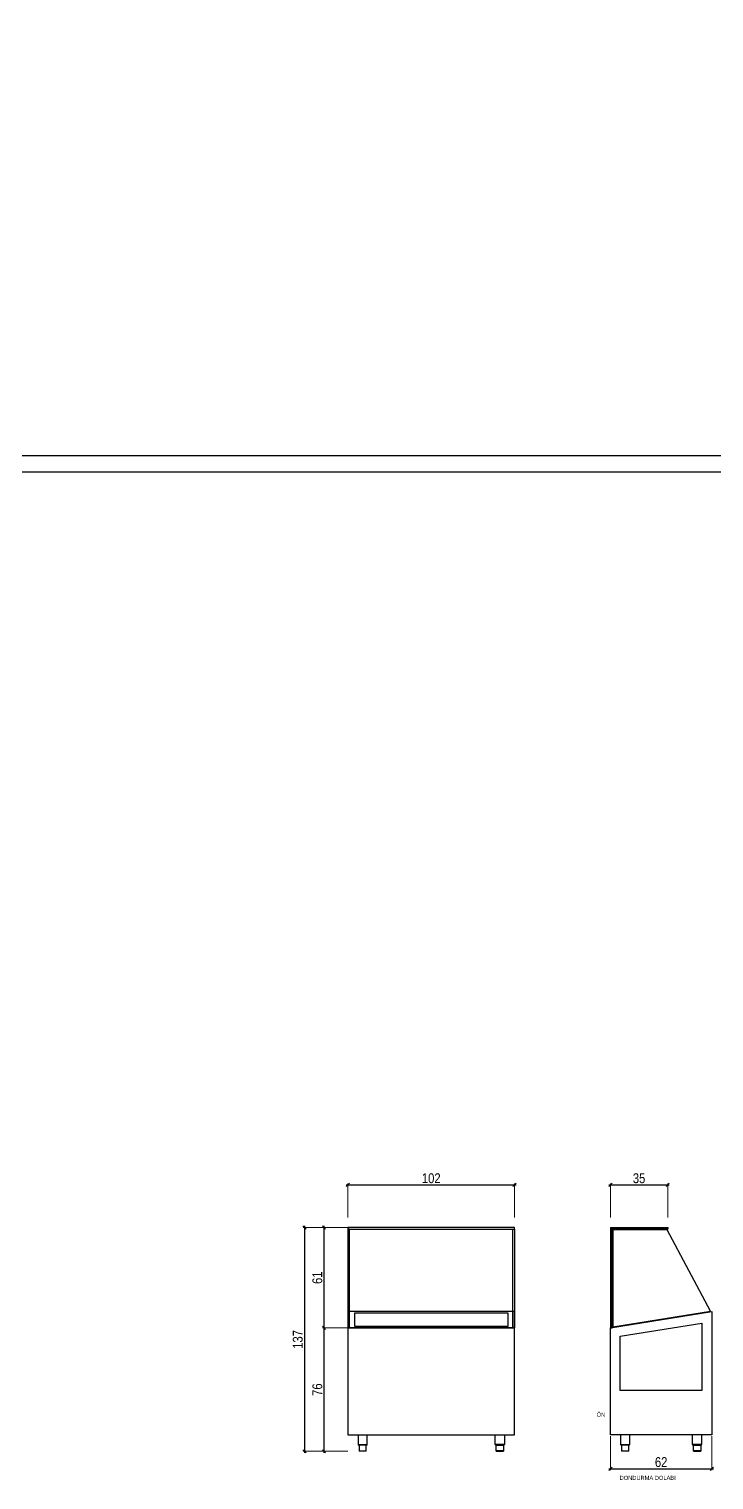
# Model space of a CAD drawing. Header units: millimetres. Extents: x 106699 to 122058, y 158555 to 162844.
# Drawn here: x 113166 to 113585, y 158595 to 159483 of the extents above; entities that cross this region are included whole.
import ezdxf

# ---------------------------------------------------------------- set-up
doc = ezdxf.new("R2010")
doc.units = ezdxf.units.MM
doc.linetypes.add('DASHED2', pattern=[0.375, 0.25, -0.125])
doc.layers.add('Basamento', color=3, linetype='Continuous')
doc.layers.add('cam', color=140, linetype='Continuous', lineweight=30)
doc.styles.add('BE', font='ARIALN.TTF')
doc.styles.get("Standard").update_dxf_attribs({"font": 'arial.ttf'})
doc.dimstyles.new('BE-20', dxfattribs={"dimscale": 20, "dimtxt": 0.3, "dimasz": 0.1, "dimexe": 0.05, "dimexo": 0, "dimgap": 0.05, "dimtad": 1, "dimdec": 0, "dimdsep": 46, "dimtxsty": 'BE', "dimblk": 'OBLIQUE', "dimcen": 1, "dimdle": 0.05, "dimclrd": 256, "dimclre": 256, "dimclrt": 256, "dimadec": 0, "dimazin": 2, "dimtm": 1e-09, "dimtfac": 1, "dimtdec": 0, "dimtix": 1, "dimtmove": 2, "dimatfit": 2, "dimldrblk": 'DOT', "dimfxl": 1, "dimfxlon": 1, "dimtolj": 1, "dimlwd": -1, "dimlwe": 0, "dimarcsym": 0})

# ---------------------------------------------------------------- blocks, each defined once
blk = doc.blocks.new('_Oblique')
at = {"color": 0, "linetype": 'ByBlock', "lineweight": -2}
blk.add_line((-0.5, -0.5), (0.5, 0.5), dxfattribs=at)
blk = doc.blocks.new('*D499')
at = {"linetype": 'DASHED2', "lineweight": 0, "transparency": 16777216}
for p, q in [((113361.32, 158749.29), (113345.67, 158749.29)), ((113361.32, 158687.81), (113345.67, 158687.81))]:
    blk.add_line(p, q, dxfattribs=at)
at = {"transparency": 16777216}
blk.add_line((113346.67, 158750.29), (113346.67, 158686.81), dxfattribs=at)
at = {"layer": 'Defpoints', "color": 0, "transparency": 16777216}
for p in [(113361.32, 158749.29, -0.14), (113346.67, 158687.81), (113361.32, 158687.81, -0.14)]:
    blk.add_point(p, dxfattribs=at)
at = {"transparency": 16777216, "xscale": 2, "yscale": 2, "zscale": 2}
for p, rotation in [((113346.67, 158749.29), 90), ((113346.67, 158687.81), 270)]:
    blk.add_blockref('_Oblique', p, dxfattribs=dict(at, rotation=rotation))
at = {"transparency": 16777216, "insert": (113342.61, 158718.55), "char_height": 6, "attachment_point": 5, "rotation": 90, "style": 'BE'}
blk.add_mtext('\\A1;61', dxfattribs=at)
blk = doc.blocks.new('_Dot')
at = {"color": 0, "linetype": 'ByBlock', "lineweight": -2}
blk.add_line((-0.5, 0), (-1, 0), dxfattribs=at)
at = {"color": 0, "linetype": 'ByBlock', "const_width": 0.5}
blk.add_lwpolyline([(-0.25, 0, 1), (0.25, 0, 1)], format="xyb", close=True, dxfattribs=at)
blk = doc.blocks.new('*D500')
at = {"linetype": 'DASHED2', "lineweight": 0, "transparency": 16777216}
for p, q in [((113361.32, 158687.81), (113345.67, 158687.81)), ((113361.32, 158612.29), (113345.67, 158612.29))]:
    blk.add_line(p, q, dxfattribs=at)
at = {"transparency": 16777216}
blk.add_line((113346.67, 158688.81), (113346.67, 158611.29), dxfattribs=at)
at = {"layer": 'Defpoints', "color": 0, "transparency": 16777216}
for p in [(113361.32, 158687.81, -0.14), (113346.67, 158612.29), (113361.32, 158612.29, -0.14)]:
    blk.add_point(p, dxfattribs=at)
at = {"transparency": 16777216, "xscale": 2, "yscale": 2, "zscale": 2}
for p, rotation in [((113346.67, 158687.81), 90), ((113346.67, 158612.29), 270)]:
    blk.add_blockref('_Oblique', p, dxfattribs=dict(at, rotation=rotation))
at = {"transparency": 16777216, "insert": (113342.61, 158650.05), "char_height": 6, "attachment_point": 5, "rotation": 90, "style": 'BE'}
blk.add_mtext('\\A1;76', dxfattribs=at)
blk = doc.blocks.new('*D501')
at = {"linetype": 'DASHED2', "lineweight": 0, "transparency": 16777216}
for p, q in [((113354.71, 158749.29), (113333.71, 158749.29)), ((113354.71, 158612.29), (113333.71, 158612.29))]:
    blk.add_line(p, q, dxfattribs=at)
at = {"transparency": 16777216}
blk.add_line((113334.71, 158750.29), (113334.71, 158611.29), dxfattribs=at)
at = {"layer": 'Defpoints', "color": 0, "transparency": 16777216}
for p in [(113361.32, 158749.29, -0.14), (113334.71, 158612.29), (113361.32, 158612.29)]:
    blk.add_point(p, dxfattribs=at)
at = {"transparency": 16777216, "xscale": 2, "yscale": 2, "zscale": 2}
for p, rotation in [((113334.71, 158749.29), 90), ((113334.71, 158612.29), 270)]:
    blk.add_blockref('_Oblique', p, dxfattribs=dict(at, rotation=rotation))
at = {"transparency": 16777216, "insert": (113330.64, 158680.79), "char_height": 6, "attachment_point": 5, "rotation": 90, "style": 'BE'}
blk.add_mtext('\\A1;137', dxfattribs=at)
blk = doc.blocks.new('*D502')
at = {"transparency": 16777216}
blk.add_line((113360.32, 158775.37), (113464.32, 158775.37), dxfattribs=at)
at = {"linetype": 'DASHED2', "lineweight": 0, "transparency": 16777216}
for p, q in [((113361.32, 158755.37), (113361.32, 158776.37)), ((113463.32, 158755.37), (113463.32, 158776.37))]:
    blk.add_line(p, q, dxfattribs=at)
at = {"layer": 'Defpoints', "color": 0, "transparency": 16777216}
for p in [(113463.32, 158775.37), (113361.32, 158749.29, -0.14), (113463.32, 158749.29, -0.14)]:
    blk.add_point(p, dxfattribs=at)
at = {"transparency": 16777216, "xscale": 2, "yscale": 2, "zscale": 2, "rotation": 180}
blk.add_blockref('_Oblique', (113361.32, 158775.37), dxfattribs=at)
at = {"transparency": 16777216, "xscale": 2, "yscale": 2, "zscale": 2}
blk.add_blockref('_Oblique', (113463.32, 158775.37), dxfattribs=at)
at = {"transparency": 16777216, "insert": (113412.32, 158779.43), "char_height": 6, "attachment_point": 5, "style": 'BE'}
blk.add_mtext('\\A1;102', dxfattribs=at)
blk = doc.blocks.new('*D503')
at = {"transparency": 16777216}
blk.add_line((113521.05, 158775.37), (113558.05, 158775.37), dxfattribs=at)
at = {"linetype": 'DASHED2', "lineweight": 0, "transparency": 16777216}
for p, q in [((113522.05, 158755.37), (113522.05, 158776.37)), ((113557.05, 158755.37), (113557.05, 158776.37))]:
    blk.add_line(p, q, dxfattribs=at)
at = {"layer": 'Defpoints', "color": 0, "transparency": 16777216}
for p in [(113557.05, 158775.37), (113522.05, 158749.09, -0.14), (113557.05, 158749.29, -0.14)]:
    blk.add_point(p, dxfattribs=at)
at = {"transparency": 16777216, "xscale": 2, "yscale": 2, "zscale": 2, "rotation": 180}
blk.add_blockref('_Oblique', (113522.05, 158775.37), dxfattribs=at)
at = {"transparency": 16777216, "xscale": 2, "yscale": 2, "zscale": 2}
blk.add_blockref('_Oblique', (113557.05, 158775.37), dxfattribs=at)
at = {"transparency": 16777216, "insert": (113539.55, 158779.43), "char_height": 6, "attachment_point": 5, "style": 'BE'}
blk.add_mtext('\\A1;35', dxfattribs=at)
blk = doc.blocks.new('*D504')
at = {"linetype": 'DASHED2', "lineweight": 0, "transparency": 16777216}
for p, q in [((113522.05, 158621.61), (113522.05, 158600.61)), ((113584.05, 158621.61), (113584.05, 158600.61))]:
    blk.add_line(p, q, dxfattribs=at)
at = {"transparency": 16777216}
blk.add_line((113521.05, 158601.61), (113585.05, 158601.61), dxfattribs=at)
at = {"layer": 'Defpoints', "color": 0, "transparency": 16777216}
for p in [(113522.05, 158622.29, -0.14), (113584.05, 158622.29, -0.14), (113584.05, 158601.61)]:
    blk.add_point(p, dxfattribs=at)
at = {"transparency": 16777216, "xscale": 2, "yscale": 2, "zscale": 2, "rotation": 180}
blk.add_blockref('_Oblique', (113522.05, 158601.61), dxfattribs=at)
at = {"transparency": 16777216, "xscale": 2, "yscale": 2, "zscale": 2}
blk.add_blockref('_Oblique', (113584.05, 158601.61), dxfattribs=at)
at = {"transparency": 16777216, "insert": (113553.05, 158605.68), "char_height": 6, "attachment_point": 5, "style": 'BE'}
blk.add_mtext('\\A1;62', dxfattribs=at)

msp = doc.modelspace()

# ---------------------------------------------------------------- linework, layer by layer
for points in [[(111934.78, 159211.93), (114814.78, 159211.93), (114814.78, 161281.93), (111934.78, 161281.93)], [(111944.78, 159221.93), (114804.78, 159221.93), (114804.78, 161271.93), (111944.78, 161271.93)]]:
    msp.add_lwpolyline(points, close=True)
at = {"elevation": -0.14}
for points in [[(113361.32, 158687.81), (113463.32, 158687.81), (113463.32, 158697.81), (113361.32, 158697.81)], [(113365.32, 158688.81), (113459.32, 158688.81), (113459.32, 158696.81), (113365.32, 158696.81)], [(113584.05, 158622.29), (113522.05, 158622.29), (113522.05, 158687.81), (113584.05, 158697.81)], [(113361.32, 158622.29), (113463.32, 158622.29), (113463.32, 158687.81), (113361.32, 158687.81)], [(113578.05, 158649.53), (113528.05, 158649.53), (113528.05, 158682.7), (113578.05, 158690.77)]]:
    msp.add_lwpolyline(points, close=True, dxfattribs=at)
at = {"layer": 'Basamento', "color": 7}
for p, q in [((113367.52, 158622.29, -0.14), (113367.52, 158616.44, -0.14)), ((113367.52, 158616.44, -0.14), (113373.12, 158616.44, -0.14)), ((113367.76, 158616.44, -0.14), (113367.52, 158616.44, -0.14)), ((113372.82, 158616.05, -0.14), (113367.82, 158616.05, -0.14)), ((113368.12, 158616.05, -0.14), (113368.12, 158612.29, -0.14)), ((113372.52, 158612.29, -0.14), (113372.52, 158616.05, -0.14)), ((113373.12, 158616.44, -0.14), (113372.88, 158616.44, -0.14)), ((113373.12, 158616.44, -0.14), (113373.12, 158622.29, -0.14)), ((113451.52, 158616.44, -0.14), (113451.52, 158622.29, -0.14)), ((113457.12, 158616.44, -0.14), (113451.52, 158616.44, -0.14)), ((113451.52, 158616.44, -0.14), (113451.76, 158616.44, -0.14)), ((113451.82, 158616.05, -0.14), (113456.82, 158616.05, -0.14)), ((113452.12, 158612.29, -0.14), (113452.12, 158616.05, -0.14)), ((113456.52, 158616.05, -0.14), (113456.52, 158612.29, -0.14)), ((113456.88, 158616.44, -0.14), (113457.12, 158616.44, -0.14)), ((113457.12, 158622.29, -0.14), (113457.12, 158616.44, -0.14)), ((113528.25, 158622.29, -0.14), (113528.25, 158616.44, -0.14)), ((113528.25, 158616.44, -0.14), (113533.85, 158616.44, -0.14)), ((113528.5, 158616.44, -0.14), (113528.25, 158616.44, -0.14)), ((113533.55, 158616.05, -0.14), (113528.55, 158616.05, -0.14)), ((113528.85, 158616.05, -0.14), (113528.85, 158612.29, -0.14)), ((113533.25, 158612.29, -0.14), (113533.25, 158616.05, -0.14)), ((113533.85, 158616.44, -0.14), (113533.61, 158616.44, -0.14)), ((113533.85, 158616.44, -0.14), (113533.85, 158622.29, -0.14)), ((113572.25, 158616.44, -0.14), (113572.25, 158622.29, -0.14)), ((113577.85, 158616.44, -0.14), (113572.25, 158616.44, -0.14)), ((113572.25, 158616.44, -0.14), (113572.5, 158616.44, -0.14)), ((113572.55, 158616.05, -0.14), (113577.55, 158616.05, -0.14)), ((113572.85, 158612.29, -0.14), (113572.85, 158616.05, -0.14)), ((113577.25, 158616.05, -0.14), (113577.25, 158612.29, -0.14)), ((113577.61, 158616.44, -0.14), (113577.85, 158616.44, -0.14)), ((113577.85, 158622.29, -0.14), (113577.85, 158616.44, -0.14)), ((113368.12, 158612.69, -0.14), (113372.52, 158612.69, -0.14)), ((113372.52, 158612.29, -0.14), (113368.12, 158612.29, -0.14)), ((113456.52, 158612.69, -0.14), (113452.12, 158612.69, -0.14)), ((113452.12, 158612.29, -0.14), (113456.52, 158612.29, -0.14)), ((113528.85, 158612.69, -0.14), (113533.25, 158612.69, -0.14)), ((113533.25, 158612.29, -0.14), (113528.85, 158612.29, -0.14)), ((113577.25, 158612.69, -0.14), (113572.85, 158612.69, -0.14)), ((113572.85, 158612.29, -0.14), (113577.25, 158612.29, -0.14))]:
    msp.add_line(p, q, dxfattribs=at)
for centre, start, end in [((113367.92, 158616.44, -0.14), 180, 255.52249), ((113372.72, 158616.44, -0.14), 284.47751, 0), ((113451.92, 158616.44, -0.14), 180, 255.52249), ((113456.72, 158616.44, -0.14), 284.47751, 0), ((113528.65, 158616.44, -0.14), 180, 255.52249), ((113533.45, 158616.44, -0.14), 284.47751, 0), ((113572.65, 158616.44, -0.14), 180, 255.52249), ((113577.45, 158616.44, -0.14), 284.47751, 0)]:
    msp.add_arc(centre, 0.4, start, end, dxfattribs=at)
at = {"layer": 'cam', "elevation": -0.14}
for points in [[(113361.32, 158748.29), (113463.32, 158748.29), (113463.32, 158749.29), (113361.32, 158749.29)], [(113361.32, 158687.81), (113362.32, 158687.81), (113362.32, 158748.29), (113361.32, 158748.29)], [(113463.32, 158687.81), (113462.32, 158687.81), (113462.32, 158748.29), (113463.32, 158748.29)], [(113522.05, 158687.97), (113523.05, 158687.97), (113523.05, 158748.29), (113522.25, 158749.09), (113522.05, 158749.09)], [(113557.05, 158749.29), (113557.05, 158748.29), (113523.05, 158748.29), (113522.25, 158749.09), (113522.25, 158749.29)], [(113523.55, 158747.79), (113523.55, 158688.56), (113583.17, 158698.18), (113556.8, 158747.79)]]:
    msp.add_lwpolyline(points, close=True, dxfattribs=at)

# ---------------------------------------------------------------- texts
for s, p in [('ÖN', (113513.56, 158633.49, -0.14)), ('DONDURMA DOLABI', (113527.65, 158594.79, -0.14))]:
    msp.add_text(s, height=2.5).set_placement(p)

# ---------------------------------------------------------------- dimensions: what is measured, and where the dimension line sits
for base, p1, p2, picture, middle in [((113463.32, 158775.37), (113361.32, 158749.29, -0.14), (113463.32, 158749.29, -0.14), '*D502', (113412.32, 158779.43)), ((113557.05, 158775.37), (113522.05, 158749.09, -0.14), (113557.05, 158749.29, -0.14), '*D503', (113539.55, 158779.43)), ((113584.05, 158601.61), (113522.05, 158622.29, -0.14), (113584.05, 158622.29, -0.14), '*D504', (113553.05, 158605.68))]:
    dim = msp.add_linear_dim(base=base, p1=p1, p2=p2, dimstyle='BE-20')
    dim.commit()
    dim.dimension.update_dxf_attribs({"geometry": picture, "text_midpoint": middle})
for base, p1, p2, picture, middle in [((113334.71, 158612.29), (113361.32, 158749.29, -0.14), (113361.32, 158612.29), '*D501', (113330.64, 158680.79)), ((113346.67, 158687.81), (113361.32, 158749.29, -0.14), (113361.32, 158687.81, -0.14), '*D499', (113342.61, 158718.55)), ((113346.67, 158612.29), (113361.32, 158687.81, -0.14), (113361.32, 158612.29, -0.14), '*D500', (113342.61, 158650.05))]:
    dim = msp.add_linear_dim(base=base, p1=p1, p2=p2, angle=90, dimstyle='BE-20')
    dim.commit()
    dim.dimension.update_dxf_attribs({"geometry": picture, "text_midpoint": middle})

doc.saveas('drawing.dxf')
